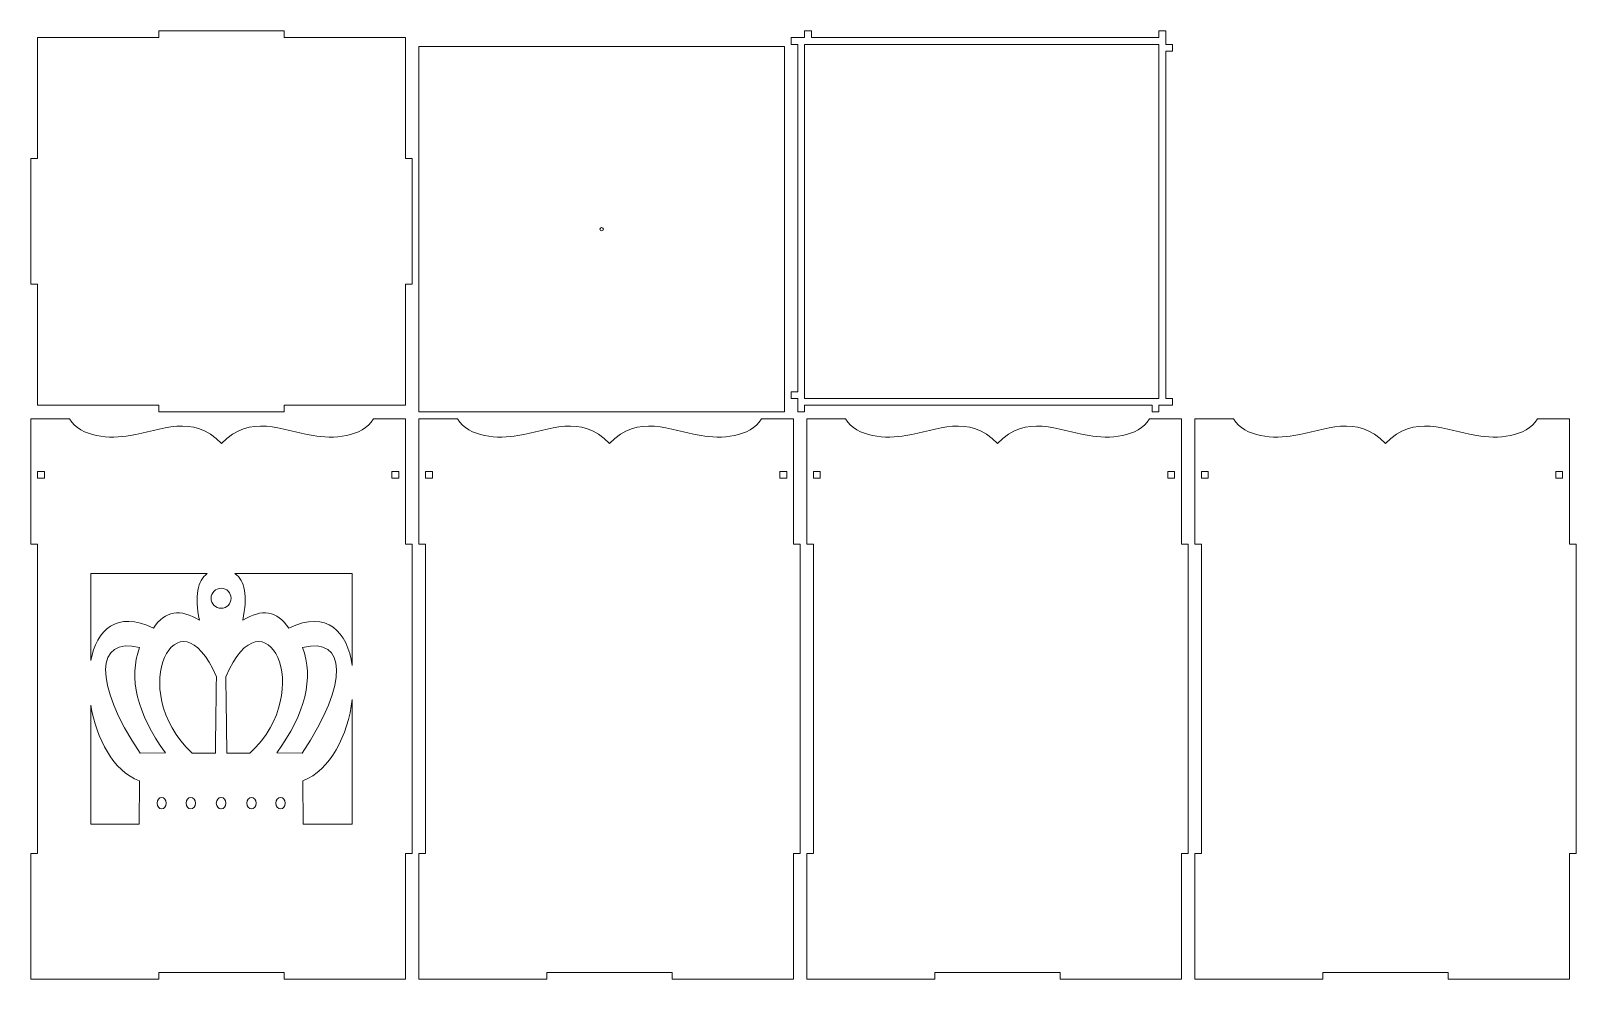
# Model space of a CAD drawing. Header units: millimetres. Extents: x -1460 to 1460, y -777 to 775.
# Drawn here: x -1460 to -771, y -775 to -352 of the extents above; entities that cross this region are included whole.
import ezdxf

# ---------------------------------------------------------------- set-up
doc = ezdxf.new("R2010")
doc.units = ezdxf.units.MM
doc.header["$MEASUREMENT"] = 0
doc.layers.add('Camada 1', color=7, linetype='Continuous')

msp = doc.modelspace()

# ---------------------------------------------------------------- linework, layer by layer
at = {"layer": 'Camada 1', "color": 250, "lineweight": 20}
for points, knots in [([(-1456.8943, -519.1066), (-1456.8943, -519.1066), (-1402.8944, -519.1066), (-1402.8944, -519.1066), (-1402.8944, -519.1066), (-1402.8944, -519.1066), (-1402.8944, -522.1065), (-1402.8944, -522.1065), (-1402.8944, -522.1065), (-1402.8944, -522.1065), (-1346.8944, -522.1065), (-1346.8944, -522.1065), (-1346.8944, -522.1065), (-1346.8944, -522.1065), (-1346.8944, -519.1066), (-1346.8944, -519.1066), (-1346.8944, -519.1066), (-1346.8944, -519.1066), (-1292.8944, -519.1066), (-1292.8944, -519.1066), (-1292.8944, -519.1066), (-1292.8944, -519.1066), (-1292.8944, -465.1066), (-1292.8944, -465.1066), (-1292.8944, -465.1066), (-1292.8944, -465.1066), (-1289.8945, -465.1066), (-1289.8945, -465.1066), (-1289.8945, -465.1066), (-1289.8945, -465.1066), (-1289.8945, -409.1066), (-1289.8945, -409.1066), (-1289.8945, -409.1066), (-1289.8945, -409.1066), (-1292.8944, -409.1066), (-1292.8944, -409.1066), (-1292.8944, -409.1066), (-1292.8944, -409.1066), (-1292.8943, -355.1067), (-1292.8943, -355.1067), (-1292.8943, -355.1067), (-1292.8943, -355.1067), (-1346.8944, -355.1067), (-1346.8944, -355.1067), (-1346.8944, -355.1067), (-1346.8944, -355.1067), (-1346.8944, -352.1067), (-1346.8944, -352.1067), (-1346.8944, -352.1067), (-1346.8944, -352.1067), (-1402.8944, -352.1067), (-1402.8944, -352.1067), (-1402.8944, -352.1067), (-1402.8944, -352.1067), (-1402.8944, -355.1067), (-1402.8944, -355.1067), (-1402.8944, -355.1067), (-1402.8944, -355.1067), (-1453.8943, -355.1067), (-1453.8943, -355.1067), (-1453.8943, -355.1067), (-1453.8943, -355.1067), (-1456.8943, -355.1067), (-1456.8943, -355.1067), (-1456.8943, -355.1067), (-1456.8943, -355.1067), (-1456.8943, -409.1066), (-1456.8943, -409.1066), (-1456.8943, -409.1066), (-1456.8943, -409.1066), (-1459.8943, -409.1066), (-1459.8943, -409.1066), (-1459.8943, -409.1066), (-1459.8943, -409.1066), (-1459.8943, -465.1066), (-1459.8943, -465.1066), (-1459.8943, -465.1066), (-1459.8943, -465.1066), (-1456.8943, -465.1066), (-1456.8943, -465.1066), (-1456.8943, -465.1066), (-1456.8943, -465.1066), (-1456.8943, -519.1066), (-1456.8943, -519.1066)], [0, 0, 0, 0, 0.04545455, 0.04545455, 0.04545455, 0.04545455, 0.09090909, 0.09090909, 0.09090909, 0.09090909, 0.13636364, 0.13636364, 0.13636364, 0.13636364, 0.18181818, 0.18181818, 0.18181818, 0.18181818, 0.22727273, 0.22727273, 0.22727273, 0.22727273, 0.27272727, 0.27272727, 0.27272727, 0.27272727, 0.31818182, 0.31818182, 0.31818182, 0.31818182, 0.36363636, 0.36363636, 0.36363636, 0.36363636, 0.40909091, 0.40909091, 0.40909091, 0.40909091, 0.45454545, 0.45454545, 0.45454545, 0.45454545, 0.5, 0.5, 0.5, 0.5, 0.54545455, 0.54545455, 0.54545455, 0.54545455, 0.59090909, 0.59090909, 0.59090909, 0.59090909, 0.63636364, 0.63636364, 0.63636364, 0.63636364, 0.68181818, 0.68181818, 0.68181818, 0.68181818, 0.72727273, 0.72727273, 0.72727273, 0.72727273, 0.77272727, 0.77272727, 0.77272727, 0.77272727, 0.81818182, 0.81818182, 0.81818182, 0.81818182, 0.86363636, 0.86363636, 0.86363636, 0.86363636, 0.90909091, 0.90909091, 0.90909091, 0.90909091, 1, 1, 1, 1]), ([(-950.8946, -519.1065), (-950.8946, -519.1065), (-950.8946, -516.1066), (-950.8946, -516.1066), (-950.8946, -516.1066), (-950.8946, -516.1066), (-953.8946, -516.1066), (-953.8946, -516.1066), (-953.8946, -516.1066), (-953.8946, -516.1066), (-953.8946, -361.1065), (-953.8946, -361.1065), (-953.8946, -361.1065), (-953.8946, -361.1065), (-950.8946, -361.1065), (-950.8946, -361.1065), (-950.8946, -361.1065), (-950.8946, -361.1065), (-950.8946, -358.1065), (-950.8946, -358.1065), (-950.8946, -358.1065), (-950.8946, -358.1065), (-953.8946, -358.1065), (-953.8946, -358.1065), (-953.8946, -358.1065), (-953.8946, -358.1065), (-953.8946, -352.1065), (-953.8946, -352.1065), (-953.8946, -352.1065), (-953.8946, -352.1065), (-956.8946, -352.1065), (-956.8946, -352.1065), (-956.8946, -352.1065), (-956.8946, -352.1065), (-956.8946, -355.1065), (-956.8946, -355.1065), (-956.8946, -355.1065), (-956.8946, -355.1065), (-1111.8946, -355.1065), (-1111.8946, -355.1065), (-1111.8946, -355.1065), (-1111.8946, -355.1065), (-1111.8946, -352.1065), (-1111.8946, -352.1065), (-1111.8946, -352.1065), (-1111.8946, -352.1065), (-1114.8946, -352.1065), (-1114.8946, -352.1065), (-1114.8946, -352.1065), (-1114.8946, -352.1065), (-1114.8946, -355.1065), (-1114.8946, -355.1065), (-1114.8946, -355.1065), (-1114.8946, -355.1065), (-1120.8946, -355.1065), (-1120.8946, -355.1065), (-1120.8946, -355.1065), (-1120.8946, -355.1065), (-1120.8946, -358.1065), (-1120.8946, -358.1065), (-1120.8946, -358.1065), (-1120.8946, -358.1065), (-1117.8946, -358.1065), (-1117.8946, -358.1065), (-1117.8946, -358.1065), (-1117.8946, -358.1065), (-1117.8946, -513.1065), (-1117.8946, -513.1065), (-1117.8946, -513.1065), (-1117.8946, -513.1065), (-1120.8946, -513.1065), (-1120.8946, -513.1065), (-1120.8946, -513.1065), (-1120.8946, -513.1065), (-1120.8946, -516.1065), (-1120.8946, -516.1065), (-1120.8946, -516.1065), (-1120.8946, -516.1065), (-1117.8946, -516.1065), (-1117.8946, -516.1065), (-1117.8946, -516.1065), (-1117.8946, -516.1065), (-1117.8946, -522.1065), (-1117.8946, -522.1065), (-1117.8946, -522.1065), (-1117.8946, -522.1065), (-1114.8946, -522.1065), (-1114.8946, -522.1065), (-1114.8946, -522.1065), (-1114.8946, -522.1065), (-1114.8946, -519.1065), (-1114.8946, -519.1065), (-1114.8946, -519.1065), (-1114.8946, -519.1065), (-959.8946, -519.1065), (-959.8946, -519.1065), (-959.8946, -519.1065), (-959.8946, -519.1065), (-959.8946, -522.1065), (-959.8946, -522.1065), (-959.8946, -522.1065), (-959.8946, -522.1065), (-956.8944, -522.1065), (-956.8944, -522.1065), (-956.8944, -522.1065), (-956.8944, -522.1065), (-956.8944, -519.1065), (-956.8944, -519.1065), (-956.8944, -519.1065), (-956.8944, -519.1065), (-950.8946, -519.1065), (-950.8946, -519.1065)], [0, 0, 0, 0, 0.03448276, 0.03448276, 0.03448276, 0.03448276, 0.06896552, 0.06896552, 0.06896552, 0.06896552, 0.10344828, 0.10344828, 0.10344828, 0.10344828, 0.13793103, 0.13793103, 0.13793103, 0.13793103, 0.17241379, 0.17241379, 0.17241379, 0.17241379, 0.20689655, 0.20689655, 0.20689655, 0.20689655, 0.24137931, 0.24137931, 0.24137931, 0.24137931, 0.27586207, 0.27586207, 0.27586207, 0.27586207, 0.31034483, 0.31034483, 0.31034483, 0.31034483, 0.34482759, 0.34482759, 0.34482759, 0.34482759, 0.37931034, 0.37931034, 0.37931034, 0.37931034, 0.4137931, 0.4137931, 0.4137931, 0.4137931, 0.44827586, 0.44827586, 0.44827586, 0.44827586, 0.48275862, 0.48275862, 0.48275862, 0.48275862, 0.51724138, 0.51724138, 0.51724138, 0.51724138, 0.55172414, 0.55172414, 0.55172414, 0.55172414, 0.5862069, 0.5862069, 0.5862069, 0.5862069, 0.62068966, 0.62068966, 0.62068966, 0.62068966, 0.65517241, 0.65517241, 0.65517241, 0.65517241, 0.68965517, 0.68965517, 0.68965517, 0.68965517, 0.72413793, 0.72413793, 0.72413793, 0.72413793, 0.75862069, 0.75862069, 0.75862069, 0.75862069, 0.79310345, 0.79310345, 0.79310345, 0.79310345, 0.82758621, 0.82758621, 0.82758621, 0.82758621, 0.86206897, 0.86206897, 0.86206897, 0.86206897, 0.89655172, 0.89655172, 0.89655172, 0.89655172, 0.93103448, 0.93103448, 0.93103448, 0.93103448, 1, 1, 1, 1]), ([(-956.8946, -516.1065), (-956.8946, -516.1065), (-1114.8946, -516.1065), (-1114.8946, -516.1065), (-1114.8946, -516.1065), (-1114.8946, -516.1065), (-1114.8946, -358.1065), (-1114.8946, -358.1065), (-1114.8946, -358.1065), (-1114.8946, -358.1065), (-956.8946, -358.1065), (-956.8946, -358.1065), (-956.8946, -358.1065), (-956.8946, -358.1065), (-956.8946, -516.1065), (-956.8946, -516.1065)], [0, 0, 0, 0, 0.2, 0.2, 0.2, 0.2, 0.4, 0.4, 0.4, 0.4, 0.6, 0.6, 0.6, 0.6, 1, 1, 1, 1]), ([(-1286.8945, -359.1066), (-1286.8945, -359.1066), (-1123.8946, -359.1066), (-1123.8946, -359.1066), (-1123.8946, -359.1066), (-1123.8946, -359.1066), (-1123.8946, -522.1065), (-1123.8946, -522.1065), (-1123.8946, -522.1065), (-1123.8946, -522.1065), (-1286.8945, -522.1065), (-1286.8945, -522.1065), (-1286.8945, -522.1065), (-1286.8945, -522.1065), (-1286.8945, -359.1066), (-1286.8945, -359.1066)], [0, 0, 0, 0, 0.2, 0.2, 0.2, 0.2, 0.4, 0.4, 0.4, 0.4, 0.6, 0.6, 0.6, 0.6, 1, 1, 1, 1]), ([(-1205.3945, -439.8566), (-1204.9803, -439.8566), (-1204.6445, -440.1924), (-1204.6445, -440.6066), (-1204.6445, -440.6066), (-1204.6445, -441.0208), (-1204.9803, -441.3566), (-1205.3945, -441.3566), (-1205.3945, -441.3566), (-1205.8087, -441.3566), (-1206.1445, -441.0208), (-1206.1445, -440.6066), (-1206.1445, -440.6066), (-1206.1445, -440.1924), (-1205.8087, -439.8566), (-1205.3945, -439.8566)], [0, 0, 0, 0, 0.2, 0.2, 0.2, 0.2, 0.4, 0.4, 0.4, 0.4, 0.6, 0.6, 0.6, 0.6, 1, 1, 1, 1]), ([(-1346.8944, -775.1065), (-1346.8944, -775.1065), (-1297.8942, -775.1065), (-1297.8942, -775.1065), (-1297.8942, -775.1065), (-1297.8942, -775.1065), (-1292.8943, -775.1065), (-1292.8943, -775.1065), (-1292.8943, -775.1065), (-1292.8943, -775.1065), (-1292.8943, -719.1065), (-1292.8943, -719.1065), (-1292.8943, -719.1065), (-1292.8943, -719.1065), (-1289.8943, -719.1065), (-1289.8943, -719.1065), (-1289.8943, -719.1065), (-1289.8943, -719.1065), (-1289.8943, -581.1065), (-1289.8943, -581.1065), (-1289.8943, -581.1065), (-1289.8943, -581.1065), (-1292.8943, -581.1065), (-1292.8943, -581.1065), (-1292.8943, -581.1065), (-1292.8943, -581.1065), (-1292.8943, -525.1065), (-1292.8943, -525.1065), (-1292.8943, -525.1065), (-1292.8943, -525.1065), (-1292.9633, -525.1065), (-1292.9633, -525.1065), (-1292.9633, -525.1065), (-1292.9633, -525.1065), (-1307.1632, -525.1065), (-1307.1632, -525.1065), (-1307.1632, -525.1065), (-1312.0132, -533.6103), (-1325.4594, -534.1421), (-1334.0815, -532.6597), (-1334.0815, -532.6597), (-1348.0701, -530.2547), (-1362.0248, -522.7532), (-1374.8944, -536.1656), (-1374.8944, -536.1656), (-1387.764, -522.7532), (-1401.7187, -530.2547), (-1415.7073, -532.6597), (-1415.7073, -532.6597), (-1424.3294, -534.1421), (-1437.7756, -533.6103), (-1442.6256, -525.1065), (-1442.6256, -525.1065), (-1442.6256, -525.1065), (-1459.8943, -525.1065), (-1459.8943, -525.1065), (-1459.8943, -525.1065), (-1459.8943, -525.1065), (-1459.8943, -581.1065), (-1459.8943, -581.1065), (-1459.8943, -581.1065), (-1459.8943, -581.1065), (-1456.8943, -581.1065), (-1456.8943, -581.1065), (-1456.8943, -581.1065), (-1456.8943, -581.1065), (-1456.8943, -719.1065), (-1456.8943, -719.1065), (-1456.8943, -719.1065), (-1456.8943, -719.1065), (-1459.8943, -719.1065), (-1459.8943, -719.1065), (-1459.8943, -719.1065), (-1459.8943, -719.1065), (-1459.8943, -775.1065), (-1459.8943, -775.1065), (-1459.8943, -775.1065), (-1459.8943, -775.1065), (-1453.8943, -775.1065), (-1453.8943, -775.1065), (-1453.8943, -775.1065), (-1453.8943, -775.1065), (-1402.8944, -775.1065), (-1402.8944, -775.1065), (-1402.8944, -775.1065), (-1402.8944, -775.1065), (-1402.8944, -772.1065), (-1402.8944, -772.1065), (-1402.8944, -772.1065), (-1402.8944, -772.1065), (-1346.8944, -772.1065), (-1346.8944, -772.1065), (-1346.8944, -772.1065), (-1346.8944, -772.1065), (-1346.8944, -775.1065), (-1346.8944, -775.1065)], [0, 0, 0, 0, 0.04, 0.04, 0.04, 0.04, 0.08, 0.08, 0.08, 0.08, 0.12, 0.12, 0.12, 0.12, 0.16, 0.16, 0.16, 0.16, 0.2, 0.2, 0.2, 0.2, 0.24, 0.24, 0.24, 0.24, 0.28, 0.28, 0.28, 0.28, 0.32, 0.32, 0.32, 0.32, 0.36, 0.36, 0.36, 0.36, 0.4, 0.4, 0.4, 0.4, 0.44, 0.44, 0.44, 0.44, 0.48, 0.48, 0.48, 0.48, 0.52, 0.52, 0.52, 0.52, 0.56, 0.56, 0.56, 0.56, 0.6, 0.6, 0.6, 0.6, 0.64, 0.64, 0.64, 0.64, 0.68, 0.68, 0.68, 0.68, 0.72, 0.72, 0.72, 0.72, 0.76, 0.76, 0.76, 0.76, 0.8, 0.8, 0.8, 0.8, 0.84, 0.84, 0.84, 0.84, 0.88, 0.88, 0.88, 0.88, 0.92, 0.92, 0.92, 0.92, 1, 1, 1, 1]), ([(-1173.8944, -775.1065), (-1173.8944, -775.1065), (-1124.8942, -775.1065), (-1124.8942, -775.1065), (-1124.8942, -775.1065), (-1124.8942, -775.1065), (-1119.8943, -775.1065), (-1119.8943, -775.1065), (-1119.8943, -775.1065), (-1119.8943, -775.1065), (-1119.8943, -719.1065), (-1119.8943, -719.1065), (-1119.8943, -719.1065), (-1119.8943, -719.1065), (-1116.8943, -719.1065), (-1116.8943, -719.1065), (-1116.8943, -719.1065), (-1116.8943, -719.1065), (-1116.8943, -581.1065), (-1116.8943, -581.1065), (-1116.8943, -581.1065), (-1116.8943, -581.1065), (-1119.8943, -581.1065), (-1119.8943, -581.1065), (-1119.8943, -581.1065), (-1119.8943, -581.1065), (-1119.8943, -525.1065), (-1119.8943, -525.1065), (-1119.8943, -525.1065), (-1119.8943, -525.1065), (-1119.9633, -525.1065), (-1119.9633, -525.1065), (-1119.9633, -525.1065), (-1119.9633, -525.1065), (-1134.1632, -525.1065), (-1134.1632, -525.1065), (-1134.1632, -525.1065), (-1139.0132, -533.6103), (-1152.4594, -534.1421), (-1161.0815, -532.6597), (-1161.0815, -532.6597), (-1175.0701, -530.2547), (-1189.0248, -522.7532), (-1201.8944, -536.1656), (-1201.8944, -536.1656), (-1214.764, -522.7532), (-1228.7187, -530.2547), (-1242.7073, -532.6597), (-1242.7073, -532.6597), (-1251.3294, -534.1421), (-1264.7756, -533.6103), (-1269.6256, -525.1065), (-1269.6256, -525.1065), (-1269.6256, -525.1065), (-1286.8943, -525.1065), (-1286.8943, -525.1065), (-1286.8943, -525.1065), (-1286.8943, -525.1065), (-1286.8943, -581.1065), (-1286.8943, -581.1065), (-1286.8943, -581.1065), (-1286.8943, -581.1065), (-1283.8943, -581.1065), (-1283.8943, -581.1065), (-1283.8943, -581.1065), (-1283.8943, -581.1065), (-1283.8943, -719.1065), (-1283.8943, -719.1065), (-1283.8943, -719.1065), (-1283.8943, -719.1065), (-1286.8943, -719.1065), (-1286.8943, -719.1065), (-1286.8943, -719.1065), (-1286.8943, -719.1065), (-1286.8943, -775.1065), (-1286.8943, -775.1065), (-1286.8943, -775.1065), (-1286.8943, -775.1065), (-1280.8943, -775.1065), (-1280.8943, -775.1065), (-1280.8943, -775.1065), (-1280.8943, -775.1065), (-1229.8944, -775.1065), (-1229.8944, -775.1065), (-1229.8944, -775.1065), (-1229.8944, -775.1065), (-1229.8944, -772.1065), (-1229.8944, -772.1065), (-1229.8944, -772.1065), (-1229.8944, -772.1065), (-1173.8944, -772.1065), (-1173.8944, -772.1065), (-1173.8944, -772.1065), (-1173.8944, -772.1065), (-1173.8944, -775.1065), (-1173.8944, -775.1065)], [0, 0, 0, 0, 0.04, 0.04, 0.04, 0.04, 0.08, 0.08, 0.08, 0.08, 0.12, 0.12, 0.12, 0.12, 0.16, 0.16, 0.16, 0.16, 0.2, 0.2, 0.2, 0.2, 0.24, 0.24, 0.24, 0.24, 0.28, 0.28, 0.28, 0.28, 0.32, 0.32, 0.32, 0.32, 0.36, 0.36, 0.36, 0.36, 0.4, 0.4, 0.4, 0.4, 0.44, 0.44, 0.44, 0.44, 0.48, 0.48, 0.48, 0.48, 0.52, 0.52, 0.52, 0.52, 0.56, 0.56, 0.56, 0.56, 0.6, 0.6, 0.6, 0.6, 0.64, 0.64, 0.64, 0.64, 0.68, 0.68, 0.68, 0.68, 0.72, 0.72, 0.72, 0.72, 0.76, 0.76, 0.76, 0.76, 0.8, 0.8, 0.8, 0.8, 0.84, 0.84, 0.84, 0.84, 0.88, 0.88, 0.88, 0.88, 0.92, 0.92, 0.92, 0.92, 1, 1, 1, 1]), ([(-1000.8944, -775.1065), (-1000.8944, -775.1065), (-951.8942, -775.1065), (-951.8942, -775.1065), (-951.8942, -775.1065), (-951.8942, -775.1065), (-946.8943, -775.1065), (-946.8943, -775.1065), (-946.8943, -775.1065), (-946.8943, -775.1065), (-946.8943, -719.1065), (-946.8943, -719.1065), (-946.8943, -719.1065), (-946.8943, -719.1065), (-943.8943, -719.1065), (-943.8943, -719.1065), (-943.8943, -719.1065), (-943.8943, -719.1065), (-943.8943, -581.1065), (-943.8943, -581.1065), (-943.8943, -581.1065), (-943.8943, -581.1065), (-946.8943, -581.1065), (-946.8943, -581.1065), (-946.8943, -581.1065), (-946.8943, -581.1065), (-946.8943, -525.1065), (-946.8943, -525.1065), (-946.8943, -525.1065), (-946.8943, -525.1065), (-946.9633, -525.1065), (-946.9633, -525.1065), (-946.9633, -525.1065), (-946.9633, -525.1065), (-961.1632, -525.1065), (-961.1632, -525.1065), (-961.1632, -525.1065), (-966.0132, -533.6103), (-979.4594, -534.1421), (-988.0815, -532.6597), (-988.0815, -532.6597), (-1002.0701, -530.2547), (-1016.0248, -522.7532), (-1028.8944, -536.1656), (-1028.8944, -536.1656), (-1041.764, -522.7532), (-1055.7187, -530.2547), (-1069.7073, -532.6597), (-1069.7073, -532.6597), (-1078.3294, -534.1421), (-1091.7756, -533.6103), (-1096.6256, -525.1065), (-1096.6256, -525.1065), (-1096.6256, -525.1065), (-1113.8943, -525.1065), (-1113.8943, -525.1065), (-1113.8943, -525.1065), (-1113.8943, -525.1065), (-1113.8943, -581.1065), (-1113.8943, -581.1065), (-1113.8943, -581.1065), (-1113.8943, -581.1065), (-1110.8943, -581.1065), (-1110.8943, -581.1065), (-1110.8943, -581.1065), (-1110.8943, -581.1065), (-1110.8943, -719.1065), (-1110.8943, -719.1065), (-1110.8943, -719.1065), (-1110.8943, -719.1065), (-1113.8943, -719.1065), (-1113.8943, -719.1065), (-1113.8943, -719.1065), (-1113.8943, -719.1065), (-1113.8943, -775.1065), (-1113.8943, -775.1065), (-1113.8943, -775.1065), (-1113.8943, -775.1065), (-1107.8943, -775.1065), (-1107.8943, -775.1065), (-1107.8943, -775.1065), (-1107.8943, -775.1065), (-1056.8944, -775.1065), (-1056.8944, -775.1065), (-1056.8944, -775.1065), (-1056.8944, -775.1065), (-1056.8944, -772.1065), (-1056.8944, -772.1065), (-1056.8944, -772.1065), (-1056.8944, -772.1065), (-1000.8944, -772.1065), (-1000.8944, -772.1065), (-1000.8944, -772.1065), (-1000.8944, -772.1065), (-1000.8944, -775.1065), (-1000.8944, -775.1065)], [0, 0, 0, 0, 0.04, 0.04, 0.04, 0.04, 0.08, 0.08, 0.08, 0.08, 0.12, 0.12, 0.12, 0.12, 0.16, 0.16, 0.16, 0.16, 0.2, 0.2, 0.2, 0.2, 0.24, 0.24, 0.24, 0.24, 0.28, 0.28, 0.28, 0.28, 0.32, 0.32, 0.32, 0.32, 0.36, 0.36, 0.36, 0.36, 0.4, 0.4, 0.4, 0.4, 0.44, 0.44, 0.44, 0.44, 0.48, 0.48, 0.48, 0.48, 0.52, 0.52, 0.52, 0.52, 0.56, 0.56, 0.56, 0.56, 0.6, 0.6, 0.6, 0.6, 0.64, 0.64, 0.64, 0.64, 0.68, 0.68, 0.68, 0.68, 0.72, 0.72, 0.72, 0.72, 0.76, 0.76, 0.76, 0.76, 0.8, 0.8, 0.8, 0.8, 0.84, 0.84, 0.84, 0.84, 0.88, 0.88, 0.88, 0.88, 0.92, 0.92, 0.92, 0.92, 1, 1, 1, 1]), ([(-827.8944, -775.1065), (-827.8944, -775.1065), (-778.8942, -775.1065), (-778.8942, -775.1065), (-778.8942, -775.1065), (-778.8942, -775.1065), (-773.8943, -775.1065), (-773.8943, -775.1065), (-773.8943, -775.1065), (-773.8943, -775.1065), (-773.8943, -719.1065), (-773.8943, -719.1065), (-773.8943, -719.1065), (-773.8943, -719.1065), (-770.8943, -719.1065), (-770.8943, -719.1065), (-770.8943, -719.1065), (-770.8943, -719.1065), (-770.8943, -581.1065), (-770.8943, -581.1065), (-770.8943, -581.1065), (-770.8943, -581.1065), (-773.8943, -581.1065), (-773.8943, -581.1065), (-773.8943, -581.1065), (-773.8943, -581.1065), (-773.8943, -525.1065), (-773.8943, -525.1065), (-773.8943, -525.1065), (-773.8943, -525.1065), (-773.9633, -525.1065), (-773.9633, -525.1065), (-773.9633, -525.1065), (-773.9633, -525.1065), (-788.1632, -525.1065), (-788.1632, -525.1065), (-788.1632, -525.1065), (-793.0132, -533.6103), (-806.4594, -534.1421), (-815.0815, -532.6597), (-815.0815, -532.6597), (-829.0701, -530.2547), (-843.0248, -522.7532), (-855.8944, -536.1656), (-855.8944, -536.1656), (-868.764, -522.7532), (-882.7187, -530.2547), (-896.7073, -532.6597), (-896.7073, -532.6597), (-905.3294, -534.1421), (-918.7756, -533.6103), (-923.6256, -525.1065), (-923.6256, -525.1065), (-923.6256, -525.1065), (-940.8943, -525.1065), (-940.8943, -525.1065), (-940.8943, -525.1065), (-940.8943, -525.1065), (-940.8943, -581.1065), (-940.8943, -581.1065), (-940.8943, -581.1065), (-940.8943, -581.1065), (-937.8943, -581.1065), (-937.8943, -581.1065), (-937.8943, -581.1065), (-937.8943, -581.1065), (-937.8943, -719.1065), (-937.8943, -719.1065), (-937.8943, -719.1065), (-937.8943, -719.1065), (-940.8943, -719.1065), (-940.8943, -719.1065), (-940.8943, -719.1065), (-940.8943, -719.1065), (-940.8943, -775.1065), (-940.8943, -775.1065), (-940.8943, -775.1065), (-940.8943, -775.1065), (-934.8943, -775.1065), (-934.8943, -775.1065), (-934.8943, -775.1065), (-934.8943, -775.1065), (-883.8944, -775.1065), (-883.8944, -775.1065), (-883.8944, -775.1065), (-883.8944, -775.1065), (-883.8944, -772.1065), (-883.8944, -772.1065), (-883.8944, -772.1065), (-883.8944, -772.1065), (-827.8944, -772.1065), (-827.8944, -772.1065), (-827.8944, -772.1065), (-827.8944, -772.1065), (-827.8944, -775.1065), (-827.8944, -775.1065)], [0, 0, 0, 0, 0.04, 0.04, 0.04, 0.04, 0.08, 0.08, 0.08, 0.08, 0.12, 0.12, 0.12, 0.12, 0.16, 0.16, 0.16, 0.16, 0.2, 0.2, 0.2, 0.2, 0.24, 0.24, 0.24, 0.24, 0.28, 0.28, 0.28, 0.28, 0.32, 0.32, 0.32, 0.32, 0.36, 0.36, 0.36, 0.36, 0.4, 0.4, 0.4, 0.4, 0.44, 0.44, 0.44, 0.44, 0.48, 0.48, 0.48, 0.48, 0.52, 0.52, 0.52, 0.52, 0.56, 0.56, 0.56, 0.56, 0.6, 0.6, 0.6, 0.6, 0.64, 0.64, 0.64, 0.64, 0.68, 0.68, 0.68, 0.68, 0.72, 0.72, 0.72, 0.72, 0.76, 0.76, 0.76, 0.76, 0.8, 0.8, 0.8, 0.8, 0.84, 0.84, 0.84, 0.84, 0.88, 0.88, 0.88, 0.88, 0.92, 0.92, 0.92, 0.92, 1, 1, 1, 1]), ([(-1453.8943, -551.5966), (-1453.8943, -551.5966), (-1453.8943, -548.5966), (-1453.8943, -548.5966), (-1453.8943, -548.5966), (-1453.8943, -548.5966), (-1456.8943, -548.5966), (-1456.8943, -548.5966), (-1456.8943, -548.5966), (-1456.8943, -548.5966), (-1456.8943, -551.5966), (-1456.8943, -551.5966), (-1456.8943, -551.5966), (-1456.8943, -551.5966), (-1453.8943, -551.5966), (-1453.8943, -551.5966)], [0, 0, 0, 0, 0.2, 0.2, 0.2, 0.2, 0.4, 0.4, 0.4, 0.4, 0.6, 0.6, 0.6, 0.6, 1, 1, 1, 1]), ([(-1298.8943, -548.5966), (-1298.8943, -548.5966), (-1298.8943, -551.5966), (-1298.8943, -551.5966), (-1298.8943, -551.5966), (-1298.8943, -551.5966), (-1295.8943, -551.5966), (-1295.8943, -551.5966), (-1295.8943, -551.5966), (-1295.8943, -551.5966), (-1295.8943, -548.5966), (-1295.8943, -548.5966), (-1295.8943, -548.5966), (-1295.8943, -548.5966), (-1298.8943, -548.5966), (-1298.8943, -548.5966)], [0, 0, 0, 0, 0.2, 0.2, 0.2, 0.2, 0.4, 0.4, 0.4, 0.4, 0.6, 0.6, 0.6, 0.6, 1, 1, 1, 1]), ([(-1280.8943, -551.5966), (-1280.8943, -551.5966), (-1280.8943, -548.5966), (-1280.8943, -548.5966), (-1280.8943, -548.5966), (-1280.8943, -548.5966), (-1283.8943, -548.5966), (-1283.8943, -548.5966), (-1283.8943, -548.5966), (-1283.8943, -548.5966), (-1283.8943, -551.5966), (-1283.8943, -551.5966), (-1283.8943, -551.5966), (-1283.8943, -551.5966), (-1280.8943, -551.5966), (-1280.8943, -551.5966)], [0, 0, 0, 0, 0.2, 0.2, 0.2, 0.2, 0.4, 0.4, 0.4, 0.4, 0.6, 0.6, 0.6, 0.6, 1, 1, 1, 1]), ([(-1125.8943, -548.5966), (-1125.8943, -548.5966), (-1125.8943, -551.5966), (-1125.8943, -551.5966), (-1125.8943, -551.5966), (-1125.8943, -551.5966), (-1122.8943, -551.5966), (-1122.8943, -551.5966), (-1122.8943, -551.5966), (-1122.8943, -551.5966), (-1122.8943, -548.5966), (-1122.8943, -548.5966), (-1122.8943, -548.5966), (-1122.8943, -548.5966), (-1125.8943, -548.5966), (-1125.8943, -548.5966)], [0, 0, 0, 0, 0.2, 0.2, 0.2, 0.2, 0.4, 0.4, 0.4, 0.4, 0.6, 0.6, 0.6, 0.6, 1, 1, 1, 1]), ([(-1107.8943, -551.5966), (-1107.8943, -551.5966), (-1107.8943, -548.5966), (-1107.8943, -548.5966), (-1107.8943, -548.5966), (-1107.8943, -548.5966), (-1110.8943, -548.5966), (-1110.8943, -548.5966), (-1110.8943, -548.5966), (-1110.8943, -548.5966), (-1110.8943, -551.5966), (-1110.8943, -551.5966), (-1110.8943, -551.5966), (-1110.8943, -551.5966), (-1107.8943, -551.5966), (-1107.8943, -551.5966)], [0, 0, 0, 0, 0.2, 0.2, 0.2, 0.2, 0.4, 0.4, 0.4, 0.4, 0.6, 0.6, 0.6, 0.6, 1, 1, 1, 1]), ([(-952.8943, -548.5966), (-952.8943, -548.5966), (-952.8943, -551.5966), (-952.8943, -551.5966), (-952.8943, -551.5966), (-952.8943, -551.5966), (-949.8943, -551.5966), (-949.8943, -551.5966), (-949.8943, -551.5966), (-949.8943, -551.5966), (-949.8943, -548.5966), (-949.8943, -548.5966), (-949.8943, -548.5966), (-949.8943, -548.5966), (-952.8943, -548.5966), (-952.8943, -548.5966)], [0, 0, 0, 0, 0.2, 0.2, 0.2, 0.2, 0.4, 0.4, 0.4, 0.4, 0.6, 0.6, 0.6, 0.6, 1, 1, 1, 1]), ([(-934.8943, -551.5966), (-934.8943, -551.5966), (-934.8943, -548.5966), (-934.8943, -548.5966), (-934.8943, -548.5966), (-934.8943, -548.5966), (-937.8943, -548.5966), (-937.8943, -548.5966), (-937.8943, -548.5966), (-937.8943, -548.5966), (-937.8943, -551.5966), (-937.8943, -551.5966), (-937.8943, -551.5966), (-937.8943, -551.5966), (-934.8943, -551.5966), (-934.8943, -551.5966)], [0, 0, 0, 0, 0.2, 0.2, 0.2, 0.2, 0.4, 0.4, 0.4, 0.4, 0.6, 0.6, 0.6, 0.6, 1, 1, 1, 1]), ([(-779.8943, -548.5966), (-779.8943, -548.5966), (-779.8943, -551.5966), (-779.8943, -551.5966), (-779.8943, -551.5966), (-779.8943, -551.5966), (-776.8943, -551.5966), (-776.8943, -551.5966), (-776.8943, -551.5966), (-776.8943, -551.5966), (-776.8943, -548.5966), (-776.8943, -548.5966), (-776.8943, -548.5966), (-776.8943, -548.5966), (-779.8943, -548.5966), (-779.8943, -548.5966)], [0, 0, 0, 0, 0.2, 0.2, 0.2, 0.2, 0.4, 0.4, 0.4, 0.4, 0.6, 0.6, 0.6, 0.6, 1, 1, 1, 1]), ([(-1433.2093, -594.2262), (-1433.2093, -594.2262), (-1381.2591, -594.2262), (-1381.2591, -594.2262), (-1381.2591, -594.2262), (-1385.7128, -597.2817), (-1386.9176, -604.1872), (-1384.7648, -615.0246), (-1384.7648, -615.0246), (-1393.1879, -609.6981), (-1400.0217, -610.858), (-1405.2659, -618.5042), (-1405.2659, -618.5042), (-1421.6473, -610.6346), (-1430.5367, -619.3824), (-1433.2093, -633.0029), (-1433.2093, -633.0029), (-1433.2093, -633.0029), (-1433.2093, -594.2262), (-1433.2093, -594.2262)], [0, 0, 0, 0, 0.16666667, 0.16666667, 0.16666667, 0.16666667, 0.33333333, 0.33333333, 0.33333333, 0.33333333, 0.5, 0.5, 0.5, 0.5, 0.66666667, 0.66666667, 0.66666667, 0.66666667, 1, 1, 1, 1]), ([(-1365.3916, -615.0246), (-1363.2388, -604.1872), (-1364.4435, -597.2817), (-1368.8974, -594.2262), (-1368.8974, -594.2262), (-1368.8974, -594.2262), (-1316.5794, -594.2262), (-1316.5794, -594.2262), (-1316.5794, -594.2262), (-1316.5794, -594.2262), (-1316.5794, -635.153), (-1316.5794, -635.153), (-1316.5794, -635.153), (-1318.7157, -620.3297), (-1327.6612, -610.2273), (-1344.8905, -618.5042), (-1344.8905, -618.5042), (-1350.1347, -610.858), (-1356.9685, -609.6981), (-1365.3916, -615.0246)], [0, 0, 0, 0, 0.16666667, 0.16666667, 0.16666667, 0.16666667, 0.33333333, 0.33333333, 0.33333333, 0.33333333, 0.5, 0.5, 0.5, 0.5, 0.66666667, 0.66666667, 0.66666667, 0.66666667, 1, 1, 1, 1]), ([(-1387.9289, -674.2759), (-1418.3943, -645.9495), (-1394.1022, -600.2864), (-1377.1992, -640.2276), (-1377.1992, -640.2276), (-1377.4825, -663.4576), (-1377.6182, -673.1636), (-1377.6182, -674.2769), (-1377.6182, -674.2769), (-1385.0221, -674.2761), (-1388.459, -674.2759), (-1387.9289, -674.2759)], [0, 0, 0, 0, 0.25, 0.25, 0.25, 0.25, 0.5, 0.5, 0.5, 0.5, 1, 1, 1, 1]), ([(-1379.5324, -605.213), (-1379.5324, -602.7513), (-1377.5391, -600.7552), (-1375.078, -600.751), (-1375.078, -600.751), (-1372.6173, -600.7552), (-1370.624, -602.7513), (-1370.624, -605.213), (-1370.624, -605.213), (-1370.624, -607.6745), (-1372.6173, -609.6706), (-1375.0784, -609.6747), (-1375.0784, -609.6747), (-1377.5391, -609.6706), (-1379.5324, -607.6745), (-1379.5324, -605.213)], [0, 0, 0, 0, 0.2, 0.2, 0.2, 0.2, 0.4, 0.4, 0.4, 0.4, 0.6, 0.6, 0.6, 0.6, 1, 1, 1, 1]), ([(-1372.9572, -640.2276), (-1356.0542, -600.2864), (-1331.7621, -645.9495), (-1362.2275, -674.2759), (-1362.2275, -674.2759), (-1361.6974, -674.2759), (-1365.1343, -674.2761), (-1372.5382, -674.2769), (-1372.5382, -674.2769), (-1372.5382, -673.1636), (-1372.6739, -663.4576), (-1372.9572, -640.2276)], [0, 0, 0, 0, 0.25, 0.25, 0.25, 0.25, 0.5, 0.5, 0.5, 0.5, 1, 1, 1, 1]), ([(-1411.4047, -627.109), (-1416.4755, -640.8517), (-1412.6516, -656.5565), (-1399.9328, -674.2231), (-1399.9328, -674.2231), (-1399.9328, -674.2231), (-1411.1923, -674.277), (-1411.1923, -674.277), (-1411.1923, -674.277), (-1432.3971, -642.5401), (-1430.9805, -622.4616), (-1411.4047, -627.109)], [0, 0, 0, 0, 0.25, 0.25, 0.25, 0.25, 0.5, 0.5, 0.5, 0.5, 1, 1, 1, 1]), ([(-1350.2236, -674.2231), (-1337.5048, -656.5565), (-1333.6809, -640.8517), (-1338.7517, -627.109), (-1338.7517, -627.109), (-1319.1759, -622.4616), (-1317.7593, -642.5401), (-1338.9641, -674.277), (-1338.9641, -674.277), (-1338.9641, -674.277), (-1350.2236, -674.2231), (-1350.2236, -674.2231)], [0, 0, 0, 0, 0.25, 0.25, 0.25, 0.25, 0.5, 0.5, 0.5, 0.5, 1, 1, 1, 1]), ([(-1411.5326, -686.6005), (-1411.5326, -686.6005), (-1411.6275, -705.9868), (-1411.6275, -705.9868), (-1411.6275, -705.9868), (-1411.6275, -705.9868), (-1433.2093, -705.9868), (-1433.2093, -705.9868), (-1433.2093, -705.9868), (-1433.2093, -705.9868), (-1433.2093, -652.9388), (-1433.2093, -652.9388), (-1433.2093, -652.9388), (-1430.7472, -667.8189), (-1423.1606, -682.4123), (-1411.5326, -686.6005)], [0, 0, 0, 0, 0.2, 0.2, 0.2, 0.2, 0.4, 0.4, 0.4, 0.4, 0.6, 0.6, 0.6, 0.6, 1, 1, 1, 1]), ([(-1338.6238, -686.6005), (-1326.3459, -682.1782), (-1318.572, -666.1571), (-1316.5794, -650.4432), (-1316.5794, -650.4432), (-1316.5794, -650.4432), (-1316.5794, -705.9868), (-1316.5794, -705.9868), (-1316.5794, -705.9868), (-1316.5794, -705.9868), (-1338.5289, -705.9868), (-1338.5289, -705.9868), (-1338.5289, -705.9868), (-1338.5289, -705.9868), (-1338.6238, -686.6005), (-1338.6238, -686.6005)], [0, 0, 0, 0, 0.2, 0.2, 0.2, 0.2, 0.4, 0.4, 0.4, 0.4, 0.6, 0.6, 0.6, 0.6, 1, 1, 1, 1]), ([(-1403.6522, -696.6247), (-1403.6522, -695.2167), (-1402.7248, -694.0753), (-1401.5807, -694.0753), (-1401.5807, -694.0753), (-1400.4367, -694.0753), (-1399.5092, -695.2167), (-1399.5092, -696.6247), (-1399.5092, -696.6247), (-1399.5092, -698.0328), (-1400.4367, -699.1744), (-1401.5807, -699.1744), (-1401.5807, -699.1744), (-1402.7248, -699.1744), (-1403.6522, -698.0328), (-1403.6522, -696.6247)], [0, 0, 0, 0, 0.2, 0.2, 0.2, 0.2, 0.4, 0.4, 0.4, 0.4, 0.6, 0.6, 0.6, 0.6, 1, 1, 1, 1]), ([(-1390.6917, -696.6247), (-1390.6917, -695.2167), (-1389.7643, -694.0753), (-1388.6202, -694.0753), (-1388.6202, -694.0753), (-1387.4761, -694.0753), (-1386.5486, -695.2167), (-1386.5486, -696.6247), (-1386.5486, -696.6247), (-1386.5486, -698.0328), (-1387.4761, -699.1744), (-1388.6202, -699.1744), (-1388.6202, -699.1744), (-1389.7643, -699.1744), (-1390.6917, -698.0328), (-1390.6917, -696.6247)], [0, 0, 0, 0, 0.2, 0.2, 0.2, 0.2, 0.4, 0.4, 0.4, 0.4, 0.6, 0.6, 0.6, 0.6, 1, 1, 1, 1]), ([(-1375.1451, -694.0753), (-1375.1451, -694.0753), (-1375.078, -694.0765), (-1375.078, -694.0765), (-1375.078, -694.0765), (-1375.078, -694.0765), (-1375.0113, -694.0753), (-1375.0113, -694.0753), (-1375.0113, -694.0753), (-1373.8672, -694.0753), (-1372.9397, -695.2167), (-1372.9397, -696.6247), (-1372.9397, -696.6247), (-1372.9397, -698.0328), (-1373.8672, -699.1744), (-1375.0113, -699.1744), (-1375.0113, -699.1744), (-1375.0113, -699.1744), (-1375.0784, -699.173), (-1375.0784, -699.173), (-1375.0784, -699.173), (-1375.0784, -699.173), (-1375.1451, -699.1744), (-1375.1451, -699.1744), (-1375.1451, -699.1744), (-1376.2892, -699.1744), (-1377.2167, -698.0328), (-1377.2167, -696.6247), (-1377.2167, -696.6247), (-1377.2167, -695.2167), (-1376.2892, -694.0753), (-1375.1451, -694.0753)], [0, 0, 0, 0, 0.11111111, 0.11111111, 0.11111111, 0.11111111, 0.22222222, 0.22222222, 0.22222222, 0.22222222, 0.33333333, 0.33333333, 0.33333333, 0.33333333, 0.44444444, 0.44444444, 0.44444444, 0.44444444, 0.55555556, 0.55555556, 0.55555556, 0.55555556, 0.66666667, 0.66666667, 0.66666667, 0.66666667, 0.77777778, 0.77777778, 0.77777778, 0.77777778, 1, 1, 1, 1]), ([(-1363.6078, -696.6247), (-1363.6078, -695.2167), (-1362.6803, -694.0753), (-1361.5362, -694.0753), (-1361.5362, -694.0753), (-1360.3921, -694.0753), (-1359.4647, -695.2167), (-1359.4647, -696.6247), (-1359.4647, -696.6247), (-1359.4647, -698.0328), (-1360.3921, -699.1744), (-1361.5362, -699.1744), (-1361.5362, -699.1744), (-1362.6803, -699.1744), (-1363.6078, -698.0328), (-1363.6078, -696.6247)], [0, 0, 0, 0, 0.2, 0.2, 0.2, 0.2, 0.4, 0.4, 0.4, 0.4, 0.6, 0.6, 0.6, 0.6, 1, 1, 1, 1]), ([(-1350.6472, -696.6247), (-1350.6472, -695.2167), (-1349.7197, -694.0753), (-1348.5757, -694.0753), (-1348.5757, -694.0753), (-1347.4316, -694.0753), (-1346.5042, -695.2167), (-1346.5042, -696.6247), (-1346.5042, -696.6247), (-1346.5042, -698.0328), (-1347.4316, -699.1744), (-1348.5757, -699.1744), (-1348.5757, -699.1744), (-1349.7197, -699.1744), (-1350.6472, -698.0328), (-1350.6472, -696.6247)], [0, 0, 0, 0, 0.2, 0.2, 0.2, 0.2, 0.4, 0.4, 0.4, 0.4, 0.6, 0.6, 0.6, 0.6, 1, 1, 1, 1])]:
    msp.add_open_spline(points, degree=3, knots=knots, dxfattribs=at)

doc.saveas('drawing.dxf')
